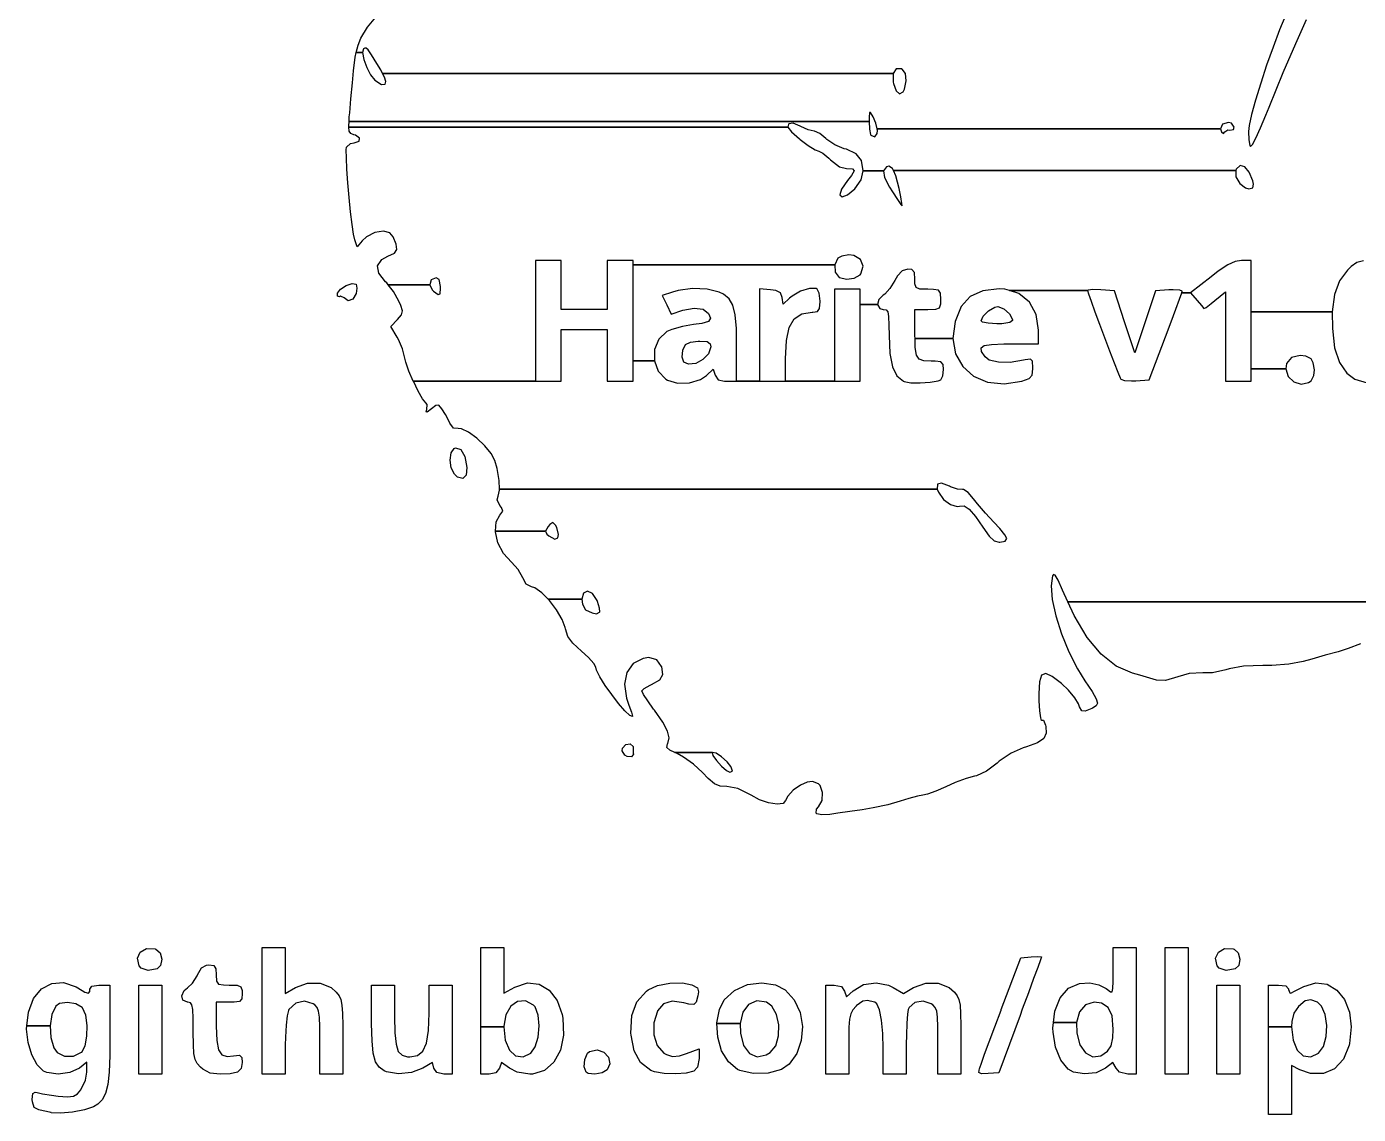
# Model space of a CAD drawing. Header units: millimetres. Extents: x 10 to 287, y 10 to 200.
# Drawn here: x 108.16 to 116.43, y 131.72 to 138.48 of the extents above; entities that cross this region are included whole.
import ezdxf

# ---------------------------------------------------------------- set-up
doc = ezdxf.new("R2010")
doc.units = ezdxf.units.MM
doc.layers.get('0').update_dxf_attribs({"linetype": 'CONTINUOUS'})

msp = doc.modelspace()

# ---------------------------------------------------------------- linework, layer by layer
at = {"color": 7}
for points in [[(116.4657, 137.0258), (116.4245, 137.0151), (116.3892, 136.9906), (116.3666, 136.969), (116.3159, 136.9016), (116.2845, 136.8171), (116.2711, 136.7102), (115.7684, 136.7102), (115.7684, 137.0282), (115.7077, 137.0282), (115.668, 137.0221), (115.6222, 137.0011), (115.5628, 136.9613), (115.5189, 136.9279), (115.3908, 136.8277), (115.3364, 136.8277), (115.339, 136.8371), (115.3235, 136.8445), (115.2833, 136.847), (115.2562, 136.846), (115.1728, 136.8406), (115.1085, 136.6477), (115.0443, 136.4548), (114.981, 136.6477), (114.9177, 136.8406), (114.834, 136.846), (114.7849, 136.8473), (114.7548, 136.8443), (114.7502, 136.8413), (114.2663, 136.8413), (114.2379, 136.8499), (114.2025, 136.852), (114.0997, 136.8409), (114.0214, 136.8048), (113.965, 136.7417), (113.9277, 136.6498), (113.9143, 136.5431), (113.6791, 136.5431), (113.6786, 136.5612), (113.6785, 136.592), (113.6785, 136.7245), (113.7589, 136.7245), (113.8082, 136.7258), (113.8316, 136.7349), (113.8387, 136.7592), (113.8392, 136.787), (113.8375, 136.8254), (113.8259, 136.8436), (113.7946, 136.8491), (113.7589, 136.8495), (113.7095, 136.8509), (113.6861, 136.8599), (113.679, 136.8842), (113.6785, 136.9121), (113.6751, 136.9543), (113.6601, 136.9717), (113.6342, 136.9746), (113.5994, 136.9652), (113.5697, 136.9323), (113.5537, 136.9037), (113.5234, 136.8554), (113.4912, 136.8201), (113.4819, 136.8138), (113.4536, 136.7864), (113.4466, 136.7543), (113.3391, 136.7543), (113.3391, 136.8495), (113.2587, 136.8495), (113.1783, 136.8495), (113.1783, 136.5637), (113.1783, 136.2779), (112.8747, 136.2779), (112.8747, 136.4182), (112.88, 136.5306), (112.8972, 136.6121), (112.9284, 136.6663), (112.9757, 136.6967), (113.0411, 136.7066), (113.0452, 136.7066), (113.0737, 136.7108), (113.0862, 136.73), (113.089, 136.7743), (113.089, 136.7766), (113.0837, 136.8247), (113.0716, 136.8495), (113.0702, 136.8522), (113.0667, 136.8542), (113.0233, 136.8546), (112.9678, 136.8371), (112.9152, 136.8072), (112.9001, 136.7946), (112.8598, 136.7568), (112.8538, 136.7987), (112.8429, 136.8277), (112.8139, 136.8418), (112.7809, 136.8461), (112.7139, 136.8517), (112.7139, 136.5648), (112.7139, 136.2779), (112.571, 136.2779), (112.571, 136.4932), (112.569, 136.6068), (112.5616, 136.6905), (112.5471, 136.75), (112.5237, 136.791), (112.4895, 136.819), (112.4618, 136.8325), (112.3875, 136.8504), (112.2971, 136.8535), (112.2069, 136.8421), (112.1721, 136.8327), (112.1083, 136.8116), (112.1362, 136.753), (112.1642, 136.6943), (112.2356, 136.7189), (112.3065, 136.7332), (112.3637, 136.7251), (112.3966, 136.6998), (112.409, 136.6696), (112.3962, 136.6495), (112.3542, 136.6367), (112.3032, 136.6304), (112.2335, 136.6192), (112.169, 136.6008), (112.138, 136.5869), (112.0868, 136.5388), (112.0607, 136.4752), (112.0595, 136.4061), (111.928, 136.4061), (111.928, 136.6531), (111.928, 137.0026), (113.1804, 137.0026), (113.1837, 136.957), (113.208, 136.923), (113.2096, 136.922), (113.2525, 136.9116), (113.3017, 136.9183), (113.3388, 136.9392), (113.3431, 136.9447), (113.3573, 136.993), (113.3412, 137.034), (113.3, 137.0595), (113.2677, 137.0639), (113.2241, 137.0561), (113.1998, 137.0424), (113.1804, 137.0026), (111.928, 137.0026), (111.928, 137.0282), (111.8476, 137.0282), (111.7672, 137.0282), (111.7672, 136.8763), (111.7672, 136.7245), (111.6243, 136.7245), (111.4814, 136.7245), (111.4814, 136.8763), (111.4814, 137.0282), (111.4011, 137.0282), (111.3207, 137.0282), (111.3207, 136.6531), (111.3207, 136.2779), (110.5623, 136.2779), (110.5621, 136.2784), (110.5347, 136.3418), (110.5148, 136.3973), (110.5075, 136.4296), (110.4949, 136.4806), (110.47, 136.5386), (110.4627, 136.5518), (110.423, 136.6191), (110.4638, 136.6626), (110.4886, 136.6914), (110.4953, 136.7151), (110.4854, 136.7483), (110.4729, 136.7765), (110.4391, 136.8353), (110.4055, 136.878), (110.6643, 136.878), (110.6785, 136.8456), (110.6871, 136.838), (110.7168, 136.8182), (110.7288, 136.8224), (110.7312, 136.8558), (110.7312, 136.8674), (110.7235, 136.9096), (110.7039, 136.921), (110.6737, 136.9079), (110.6643, 136.878), (110.4055, 136.878), (110.3969, 136.889), (110.3897, 136.8962), (110.3475, 136.9499), (110.3398, 136.9963), (110.3622, 137.0282), (110.3667, 137.0345), (110.4027, 137.0546), (110.4441, 137.0751), (110.4592, 137.0964), (110.4556, 137.1296), (110.4553, 137.1308), (110.4372, 137.1748), (110.4164, 137.2007), (110.3762, 137.2118), (110.3234, 137.2024), (110.2718, 137.1765), (110.2447, 137.1517), (110.2136, 137.114), (110.1984, 137.1559), (110.1904, 137.1915), (110.1814, 137.2527), (110.1721, 137.3316), (110.1632, 137.4204), (110.1554, 137.511), (110.1494, 137.5956), (110.1459, 137.6663), (110.1456, 137.7152), (110.1478, 137.7325), (110.1724, 137.7556), (110.1948, 137.7605), (110.2254, 137.7693), (110.2276, 137.7883), (110.2018, 137.8068), (110.193, 137.8095), (110.1734, 137.8172), (110.1632, 137.8327), (110.1613, 137.8563), (112.8894, 137.8563), (112.9112, 137.8276), (112.9605, 137.7846), (112.9652, 137.7808), (113.016, 137.743), (113.0579, 137.7163), (113.0809, 137.7069), (113.1068, 137.6948), (113.1432, 137.6647), (113.1544, 137.6533), (113.2096, 137.6111), (113.2542, 137.5997), (113.29, 137.5971), (113.3001, 137.585), (113.2849, 137.5575), (113.2587, 137.525), (113.2223, 137.4721), (113.2127, 137.4369), (113.2263, 137.4236), (113.2596, 137.4359), (113.3047, 137.4733), (113.3455, 137.529), (113.3568, 137.5853), (113.484, 137.5853), (113.4898, 137.5451), (113.5197, 137.4851), (113.5386, 137.4549), (113.5695, 137.4081), (113.5915, 137.3764), (113.5989, 137.3675), (113.5975, 137.3834), (113.5902, 137.4249), (113.5799, 137.4764), (113.56, 137.555), (113.5448, 137.5883), (115.6716, 137.5883), (115.6728, 137.5485), (115.6963, 137.5075), (115.7319, 137.4795), (115.7528, 137.4747), (115.7783, 137.48), (115.7823, 137.5026), (115.7778, 137.5237), (115.7563, 137.578), (115.728, 137.6106), (115.6989, 137.6179), (115.6751, 137.5961), (115.6716, 137.5883), (113.5448, 137.5883), (113.5393, 137.6002), (113.5165, 137.6146), (113.5014, 137.6096), (113.484, 137.5853), (113.3568, 137.5853), (113.357, 137.586), (113.3472, 137.6492), (113.3144, 137.6916), (113.2529, 137.7196), (113.2397, 137.7233), (113.1817, 137.7468), (113.1318, 137.7804), (113.1249, 137.7871), (113.0875, 137.8179), (113.0536, 137.8319), (113.0516, 137.832), (113.0152, 137.8405), (112.9692, 137.8614), (112.9662, 137.8631), (112.9225, 137.8822), (112.8956, 137.8775), (112.8922, 137.8745), (112.8894, 137.8563), (110.1613, 137.8563), (110.1607, 137.8644), (110.1626, 137.893), (113.3933, 137.893), (113.3956, 137.8443), (113.4021, 137.8123), (113.4046, 137.8081), (113.4296, 137.7966), (113.444, 137.8168), (113.4456, 137.8364), (113.4434, 137.8476), (115.5763, 137.8476), (115.583, 137.8284), (115.5968, 137.8168), (115.6031, 137.8274), (115.6225, 137.8402), (115.6355, 137.838), (115.6575, 137.842), (115.6612, 137.8568), (115.6463, 137.8808), (115.6265, 137.8855), (115.5888, 137.8746), (115.5763, 137.8476), (113.4434, 137.8476), (113.4362, 137.8825), (113.4195, 137.9213), (113.4033, 137.9477), (113.3959, 137.9482), (113.3936, 137.9187), (113.3933, 137.893), (110.1626, 137.893), (110.1644, 137.9205), (110.1667, 137.9463), (110.1747, 138.034), (110.1833, 138.1331), (110.1894, 138.2071), (110.2007, 138.2912), (110.2076, 138.3203), (110.2457, 138.3203), (110.2538, 138.2783), (110.2722, 138.2282), (110.2969, 138.1812), (110.3231, 138.149), (110.364, 138.1218), (110.3871, 138.1234), (110.3918, 138.141), (110.3828, 138.168), (110.371, 138.1911), (113.5436, 138.1911), (113.5439, 138.1371), (113.5453, 138.129), (113.5612, 138.0836), (113.5832, 138.0648), (113.6053, 138.0758), (113.6141, 138.0924), (113.6247, 138.1444), (113.6191, 138.1907), (113.5991, 138.2179), (113.5969, 138.2189), (113.5619, 138.2196), (113.5436, 138.1911), (110.371, 138.1911), (110.3596, 138.2134), (110.3362, 138.2527), (110.302, 138.3069), (110.2816, 138.3369), (110.2696, 138.3487), (110.2605, 138.3481), (110.2522, 138.343), (110.2457, 138.3203), (110.2076, 138.3203), (110.2186, 138.3669), (110.2352, 138.4105), (110.278, 138.4777), (110.3395, 138.5528)], [(115.9828, 138.5554), (115.9439, 138.4612), (115.9036, 138.3545), (115.8639, 138.2418), (115.8271, 138.13), (115.7952, 138.0256), (115.7704, 137.9355), (115.7548, 137.8663), (115.7505, 137.8296), (115.7532, 137.778), (115.7599, 137.7433), (115.7643, 137.7362), (115.7753, 137.7489), (115.7966, 137.7894), (115.8255, 137.8523), (115.8596, 137.9322), (115.8793, 137.9808), (115.9672, 138.1963), (116.0448, 138.3776), (116.1121, 138.5249)], [(116.5364, 134.9085), (114.6283, 134.9085), (114.5958, 134.9799), (114.569, 135.0419), (114.5507, 135.0732), (114.5386, 135.0772), (114.5338, 135.0692), (114.5245, 135.0067), (114.5322, 134.9213), (114.5547, 134.8198), (114.5898, 134.7095), (114.6354, 134.5973), (114.6893, 134.4905), (114.7349, 134.4165), (114.7794, 134.3497), (114.8047, 134.3057), (114.8125, 134.2781), (114.8042, 134.2606), (114.7814, 134.247), (114.7769, 134.2448), (114.7361, 134.228), (114.7152, 134.2303), (114.7014, 134.2562), (114.6954, 134.2731), (114.673, 134.3106), (114.6318, 134.3585), (114.5885, 134.3998), (114.5312, 134.4445), (114.4911, 134.4627), (114.4656, 134.4524), (114.4522, 134.4116), (114.4484, 134.3384), (114.4492, 134.2924), (114.4525, 134.23), (114.4578, 134.1872), (114.4639, 134.1711), (114.4659, 134.1726), (114.4773, 134.1718), (114.4894, 134.142), (114.4914, 134.1337), (114.4948, 134.0907), (114.4796, 134.0585), (114.4406, 134.0322), (114.3727, 134.0069), (114.351, 134.0003), (114.2759, 133.9672), (114.2026, 133.9174), (114.1887, 133.9052), (114.1237, 133.8561), (114.0605, 133.8267), (114.0477, 133.8236), (113.9965, 133.8093), (113.9294, 133.7844), (113.8703, 133.7586), (113.8093, 133.7318), (113.7576, 133.7128), (113.727, 133.7058), (113.6939, 133.7003), (113.6399, 133.686), (113.5872, 133.6694), (113.5097, 133.6472), (113.419, 133.6268), (113.3511, 133.615), (113.2744, 133.6043), (113.2004, 133.5939), (113.1494, 133.5868), (113.0999, 133.5843), (113.0686, 133.591), (113.0648, 133.5945), (113.0673, 133.619), (113.0803, 133.6345), (113.1018, 133.6723), (113.105, 133.7224), (113.0899, 133.7665), (113.0803, 133.7771), (113.0422, 133.7904), (113.0096, 133.788), (112.9672, 133.7688), (112.923, 133.7367), (112.8884, 133.7012), (112.8747, 133.6725), (112.86, 133.6545), (112.8221, 133.6505), (112.7698, 133.6588), (112.7121, 133.6782), (112.6603, 133.7058), (112.578, 133.7478), (112.5096, 133.7593), (112.4675, 133.7628), (112.4327, 133.7774), (112.3943, 133.8093), (112.3578, 133.8472), (112.3021, 133.8992), (112.2417, 133.9433), (112.2007, 133.9651), (112.1874, 133.9711), (112.4196, 133.9711), (112.4232, 133.9527), (112.4449, 133.9212), (112.4759, 133.8866), (112.5069, 133.8591), (112.5283, 133.8487), (112.545, 133.8552), (112.5375, 133.8803), (112.5353, 133.8844), (112.5117, 133.9144), (112.4774, 133.9446), (112.4436, 133.9666), (112.4213, 133.9722), (112.4196, 133.9711), (112.1874, 133.9711), (112.155, 133.9858), (112.1372, 134.0033), (112.1409, 134.0245), (112.1427, 134.0279), (112.1515, 134.0619), (112.1422, 134.1039), (112.1126, 134.1595), (112.0603, 134.2343), (112.0551, 134.2412), (112.0182, 134.2923), (111.9918, 134.3327), (111.9816, 134.3537), (111.9816, 134.3537), (111.9964, 134.3696), (112.0329, 134.3898), (112.0419, 134.3937), (112.0933, 134.4225), (112.1131, 134.4565), (112.1056, 134.5031), (112.1047, 134.5055), (112.0746, 134.5482), (112.0259, 134.5611), (111.99, 134.5557), (111.9272, 134.5239), (111.8879, 134.4689), (111.8736, 134.3957), (111.8859, 134.3093), (111.9014, 134.2651), (111.9175, 134.2231), (111.9241, 134.1981), (111.9237, 134.1957), (111.9068, 134.2014), (111.8763, 134.2304), (111.8373, 134.276), (111.795, 134.331), (111.7547, 134.3886), (111.7214, 134.4417), (111.7004, 134.4835), (111.6958, 134.502), (111.683, 134.5248), (111.6495, 134.5614), (111.6062, 134.6009), (111.5524, 134.6507), (111.5218, 134.6931), (111.5067, 134.739), (111.5053, 134.7472), (111.4873, 134.7987), (111.4525, 134.8578), (111.4079, 134.9158), (111.3993, 134.9246), (111.6094, 134.9246), (111.6137, 134.8939), (111.6328, 134.8585), (111.6737, 134.8385), (111.6992, 134.8332), (111.719, 134.8433), (111.7199, 134.8447), (111.7192, 134.8687), (111.7066, 134.9097), (111.704, 134.9161), (111.6752, 134.9596), (111.644, 134.9741), (111.6192, 134.9617), (111.6094, 134.9246), (111.3993, 134.9246), (111.3606, 134.9643), (111.3177, 134.9944), (111.2971, 135.0002), (111.2626, 135.018), (111.242, 135.0574), (111.2136, 135.1085), (111.1723, 135.1533), (111.1711, 135.1542), (111.1218, 135.2079), (111.0879, 135.2743), (111.0721, 135.3435), (111.0723, 135.3474), (111.3828, 135.3474), (111.3911, 135.3283), (111.4039, 135.3181), (111.4416, 135.2975), (111.4603, 135.3059), (111.4633, 135.3268), (111.4533, 135.3693), (111.4451, 135.3848), (111.4287, 135.4007), (111.4104, 135.3889), (111.4001, 135.3761), (111.3828, 135.3474), (111.0723, 135.3474), (111.0766, 135.4057), (111.0995, 135.4469), (111.1187, 135.472), (111.1107, 135.4945), (111.1004, 135.5066), (111.0826, 135.542), (111.0896, 135.5639), (111.0982, 135.6014), (111.0979, 135.6087), (113.8176, 135.6087), (113.8248, 135.5899), (113.8567, 135.5445), (113.8996, 135.5121), (113.9418, 135.5006), (113.9546, 135.5031), (113.9838, 135.5044), (114.0162, 135.4836), (114.0558, 135.4371), (114.0998, 135.3722), (114.1393, 135.3163), (114.1713, 135.2868), (114.2027, 135.2777), (114.2052, 135.2777), (114.2389, 135.2855), (114.2501, 135.3007), (114.2381, 135.3245), (114.2069, 135.3635), (114.1692, 135.4032), (114.1167, 135.4582), (114.0675, 135.5157), (114.0426, 135.5486), (114.0093, 135.5878), (113.9809, 135.6059), (113.9732, 135.6056), (113.9425, 135.6072), (113.8989, 135.6229), (113.8939, 135.6254), (113.8441, 135.6445), (113.8182, 135.6387), (113.8176, 135.6087), (111.0979, 135.6087), (111.0958, 135.6621), (111.0831, 135.7357), (111.0694, 135.7867), (111.0462, 135.8295), (111.0056, 135.8776), (110.9557, 135.924), (110.9051, 135.9613), (110.8619, 135.9825), (110.8406, 135.9839), (110.8114, 135.9859), (110.7887, 136.0176), (110.7864, 136.023), (110.7617, 136.072), (110.7396, 136.1068), (110.7197, 136.1297), (110.7019, 136.1286), (110.6749, 136.1068), (110.6485, 136.0855), (110.6425, 136.0882), (110.647, 136.1032), (110.6483, 136.1341), (110.6407, 136.1447), (110.62, 136.1695), (110.5922, 136.2175), (110.5623, 136.2779), (111.3207, 136.2779), (111.4011, 136.2779), (111.4814, 136.2779), (111.4814, 136.4387), (111.4814, 136.5995), (111.6243, 136.5995), (111.7672, 136.5995), (111.7672, 136.4387), (111.7672, 136.2779), (111.8476, 136.2779), (111.928, 136.2779), (111.928, 136.4061), (112.0595, 136.4061), (112.0832, 136.3414), (112.1316, 136.2911), (112.1403, 136.2859), (112.2039, 136.267), (112.2782, 136.2688), (112.3473, 136.2894), (112.3829, 136.3131), (112.4248, 136.3524), (112.4366, 136.3152), (112.4555, 136.288), (112.4953, 136.2783), (112.5097, 136.2779), (112.571, 136.2779), (112.7139, 136.2779), (112.7943, 136.2779), (112.8747, 136.2779), (113.1783, 136.2779), (113.2587, 136.2779), (113.3391, 136.2779), (113.3391, 136.5637), (113.3391, 136.7543), (113.4466, 136.7543), (113.461, 136.7301), (113.482, 136.7245), (113.4989, 136.7218), (113.5095, 136.7093), (113.5151, 136.6801), (113.5174, 136.6275), (113.5177, 136.5629), (113.5226, 136.4504), (113.5383, 136.3683), (113.566, 136.3127), (113.6072, 136.2795), (113.6124, 136.2771), (113.6527, 136.2693), (113.7112, 136.2677), (113.773, 136.2716), (113.8228, 136.2804), (113.8397, 136.2871), (113.8522, 136.3111), (113.8571, 136.3504), (113.8546, 136.383), (113.8405, 136.3983), (113.805, 136.4027), (113.7786, 136.403), (113.7341, 136.4051), (113.7052, 136.4157), (113.6885, 136.441), (113.6808, 136.4875), (113.6791, 136.5431), (113.9143, 136.5431), (113.9317, 136.4487), (113.976, 136.37), (114.0435, 136.3103), (114.1304, 136.2731), (114.2328, 136.2618), (114.3438, 136.2789), (114.3877, 136.2944), (114.4066, 136.316), (114.4108, 136.3563), (114.4108, 136.3606), (114.4089, 136.4022), (114.3966, 136.4164), (114.3637, 136.4117), (114.3528, 136.409), (114.2709, 136.3953), (114.1969, 136.3959), (114.1403, 136.4099), (114.1143, 136.4292), (114.0929, 136.4632), (114.0899, 136.4861), (114.1093, 136.5002), (114.1551, 136.5075), (114.2311, 136.51), (114.2679, 136.5102), (114.4466, 136.5102), (114.4465, 136.595), (114.4319, 136.6931), (114.3903, 136.7704), (114.3246, 136.8237), (114.2663, 136.8413), (114.7502, 136.8413), (114.7562, 136.8217), (114.7726, 136.7758), (114.7966, 136.7105), (114.8256, 136.6326), (114.8571, 136.5492), (114.8884, 136.4673), (114.9168, 136.3936), (114.9398, 136.3352), (114.9547, 136.2991), (114.9584, 136.2913), (114.9803, 136.2833), (115.025, 136.2806), (115.0505, 136.2815), (115.1331, 136.2869), (115.2357, 136.5548), (115.2705, 136.6464), (115.3003, 136.7264), (115.323, 136.7887), (115.3363, 136.8275), (115.3364, 136.8277), (115.3908, 136.8277), (115.4322, 136.7806), (115.46, 136.7483), (115.4742, 136.7303), (115.4746, 136.7295), (115.4875, 136.7373), (115.5193, 136.7618), (115.5416, 136.7799), (115.6076, 136.8343), (115.6076, 136.5561), (115.6076, 136.2779), (115.688, 136.2779), (115.7684, 136.2779), (115.7684, 136.356), (115.9827, 136.356), (115.9971, 136.3079), (116.033, 136.274), (116.0792, 136.2596), (116.1249, 136.2699), (116.1399, 136.2815), (116.1564, 136.3149), (116.1613, 136.3494), (116.1535, 136.393), (116.1399, 136.4173), (116.1065, 136.4338), (116.072, 136.4387), (116.0173, 136.4256), (115.9875, 136.388), (115.9827, 136.356), (115.7684, 136.356), (115.7684, 136.6531), (115.7684, 136.7102), (116.2711, 136.7102), (116.2721, 136.607), (116.2864, 136.4862), (116.3161, 136.3945), (116.363, 136.3282), (116.4123, 136.2919), (116.4889, 136.2677)], [(116.4467, 134.6472), (116.3705, 134.6175), (116.3084, 134.5978), (116.228, 134.5755), (116.144, 134.5519), (116.0899, 134.5366), (116.0026, 134.5198), (115.8957, 134.5118), (115.8398, 134.5115), (115.7209, 134.5082), (115.6313, 134.4924), (115.6101, 134.4854), (115.5276, 134.4658), (115.4672, 134.4666), (115.3824, 134.4632), (115.3129, 134.4422), (115.235, 134.4195), (115.1795, 134.4213), (115.1789, 134.4215), (115.1371, 134.434), (115.0765, 134.4515), (115.0308, 134.4644), (114.929, 134.5082), (114.8353, 134.5816), (114.7484, 134.686), (114.6671, 134.8231), (114.6283, 134.9085), (116.5364, 134.9085)]]:
    msp.add_lwpolyline(points, dxfattribs=at)
for points in [[(110.2061, 136.8805), (110.2108, 136.8565), (110.2061, 136.8236), (110.1865, 136.7885), (110.1581, 136.7782), (110.1327, 136.7962), (110.1103, 136.8059), (110.1031, 136.8031), (110.0907, 136.8068), (110.0911, 136.8247), (110.1094, 136.851), (110.1445, 136.8736), (110.1819, 136.8854)], [(114.2315, 136.7288), (114.2669, 136.6972), (114.2854, 136.6613), (114.2858, 136.6561), (114.2687, 136.6427), (114.2192, 136.6359), (114.1876, 136.6352), (114.1338, 136.6381), (114.0981, 136.6457), (114.0893, 136.6531), (114.1035, 136.6833), (114.1367, 136.7157), (114.1751, 136.7383), (114.1937, 136.7424)], [(112.3877, 136.5247), (112.4071, 136.5113), (112.4103, 136.4923), (112.3963, 136.4493), (112.3614, 136.4128), (112.3164, 136.3888), (112.2719, 136.3835), (112.2436, 136.397), (112.2323, 136.4288), (112.236, 136.472), (112.2529, 136.5064), (112.2531, 136.5066), (112.2841, 136.5207), (112.3328, 136.5278), (112.3424, 136.528)], [(110.8568, 135.8535), (110.8811, 135.8115), (110.8947, 135.7426), (110.8905, 135.6938), (110.8691, 135.673), (110.8362, 135.6833), (110.8172, 135.7012), (110.7975, 135.7403), (110.7912, 135.7886), (110.7976, 135.8331), (110.8162, 135.8605), (110.8238, 135.8635)], [(111.927, 134.0087), (111.928, 134.0005), (111.9288, 133.9681), (111.9293, 133.9608), (111.9186, 133.9445), (111.8899, 133.9474), (111.8763, 133.9544), (111.8602, 133.982), (111.8623, 133.9987), (111.8831, 134.0221), (111.9098, 134.0255)], [(108.9573, 132.7518), (108.9629, 132.7502), (108.9892, 132.7264), (108.9993, 132.6873), (108.9921, 132.6485), (108.9703, 132.627), (108.9136, 132.6167), (108.8711, 132.6311), (108.8589, 132.6455), (108.8481, 132.6926), (108.8657, 132.7309), (108.9045, 132.7531)], [(109.7667, 132.6168), (109.7667, 132.4745), (109.83, 132.5119), (109.9053, 132.5391), (109.9828, 132.5383), (110.0516, 132.5106), (110.0837, 132.4823), (110.1003, 132.4605), (110.1116, 132.4358), (110.1186, 132.4013), (110.1223, 132.35), (110.1237, 132.2749), (110.1239, 132.2044), (110.1239, 131.9732), (110.0525, 131.9732), (109.981, 131.9732), (109.981, 132.1782), (109.9806, 132.2667), (109.9786, 132.3265), (109.9737, 132.3645), (109.9646, 132.3877), (109.9502, 132.4029), (109.9388, 132.4108), (109.8854, 132.4268), (109.8313, 132.4135), (109.7892, 132.3744), (109.7856, 132.3682), (109.7775, 132.3357), (109.7712, 132.2772), (109.7674, 132.2022), (109.7667, 132.153), (109.7667, 131.9732), (109.6952, 131.9732), (109.6238, 131.9732), (109.6238, 132.3661), (109.6238, 132.7591), (109.6952, 132.7591), (109.7667, 132.7591)], [(111.1242, 132.6177), (111.1242, 132.4763), (111.1934, 132.5142), (111.2712, 132.54), (111.3438, 132.5329), (111.4071, 132.4957), (111.4564, 132.4315), (111.4875, 132.3429), (111.4913, 132.3216), (111.4955, 132.2144), (111.476, 132.1214), (111.4356, 132.0473), (111.377, 131.9966), (111.3029, 131.9739), (111.285, 131.9732), (111.2078, 131.9855), (111.1595, 132.0092), (111.1089, 132.0452), (111.0975, 132.0092), (111.0742, 131.9805), (111.0337, 131.9732), (110.9813, 131.9732), (110.9813, 132.2675), (111.1242, 132.2675), (111.1334, 132.1841), (111.1589, 132.1229), (111.197, 132.0876), (111.2443, 132.0813), (111.2914, 132.1031), (111.3195, 132.1424), (111.3369, 132.2034), (111.343, 132.2735), (111.3369, 132.3401), (111.3181, 132.3907), (111.3087, 132.402), (111.2593, 132.429), (111.2102, 132.4251), (111.1673, 132.3947), (111.1367, 132.3421), (111.1242, 132.2718), (111.1242, 132.2675), (110.9813, 132.2675), (110.9813, 132.3661), (110.9813, 132.7591), (111.0527, 132.7591), (111.1242, 132.7591)], [(115.0539, 132.3661), (115.0539, 131.9732), (115.0009, 131.9732), (114.9495, 131.9863), (114.9285, 132.0095), (114.9091, 132.0457), (114.863, 132.0095), (114.804, 131.9818), (114.7327, 131.974), (114.6648, 131.9863), (114.6303, 132.0048), (114.5846, 132.0603), (114.5521, 132.1399), (114.5366, 132.2334), (114.5359, 132.259), (114.5396, 132.2929), (114.6825, 132.2929), (114.6836, 132.2285), (114.7028, 132.1549), (114.7379, 132.1048), (114.7836, 132.0812), (114.8343, 132.0874), (114.8752, 132.1161), (114.8979, 132.1493), (114.9088, 132.1976), (114.911, 132.2531), (114.9037, 132.3349), (114.8801, 132.3874), (114.8375, 132.4142), (114.7926, 132.4197), (114.7379, 132.4042), (114.7004, 132.3604), (114.6825, 132.2929), (114.5396, 132.2929), (114.5475, 132.3641), (114.5808, 132.4477), (114.633, 132.5065), (114.7016, 132.5372), (114.7643, 132.5397), (114.8211, 132.527), (114.8675, 132.5059), (114.876, 132.4994), (114.8932, 132.4853), (114.9036, 132.4851), (114.9088, 132.5045), (114.9107, 132.5489), (114.911, 132.6134), (114.911, 132.7591), (114.9824, 132.7591), (115.0539, 132.7591)], [(115.3754, 132.3661), (115.3754, 131.9732), (115.3039, 131.9732), (115.2325, 131.9732), (115.2325, 132.3661), (115.2325, 132.7591), (115.3039, 132.7591), (115.3754, 132.7591)], [(115.6556, 132.7518), (115.6612, 132.7502), (115.6875, 132.7264), (115.6976, 132.6873), (115.6904, 132.6485), (115.6687, 132.627), (115.6119, 132.6167), (115.5694, 132.6311), (115.5572, 132.6455), (115.5464, 132.6926), (115.564, 132.7309), (115.6028, 132.7531)], [(109.3232, 132.6474), (109.3358, 132.6268), (109.338, 132.5894), (109.3397, 132.551), (109.3513, 132.5328), (109.3826, 132.5273), (109.4184, 132.5269), (109.4678, 132.5253), (109.4912, 132.5164), (109.4983, 132.4935), (109.4987, 132.4733), (109.4964, 132.4404), (109.4829, 132.4247), (109.4487, 132.42), (109.4184, 132.4197), (109.338, 132.4197), (109.338, 132.2701), (109.3408, 132.1818), (109.351, 132.1242), (109.3715, 132.0926), (109.4049, 132.0823), (109.4452, 132.0866), (109.4826, 132.0908), (109.4967, 132.0769), (109.4987, 132.0461), (109.4926, 132.0083), (109.4699, 131.9859), (109.4239, 131.9754), (109.3625, 131.9732), (109.2995, 131.9797), (109.2541, 132.0032), (109.2389, 132.017), (109.2188, 132.0397), (109.206, 132.0648), (109.1989, 132.1005), (109.1958, 132.1551), (109.1951, 132.2369), (109.1951, 132.2403), (109.1946, 132.3218), (109.1923, 132.374), (109.1868, 132.4035), (109.177, 132.4165), (109.1615, 132.4197), (109.1594, 132.4197), (109.131, 132.4319), (109.124, 132.4603), (109.1383, 132.4922), (109.1594, 132.509), (109.1901, 132.538), (109.2181, 132.5836), (109.221, 132.5901), (109.2459, 132.6339), (109.277, 132.6508), (109.2924, 132.6519)], [(114.4636, 132.7019), (114.4644, 132.701), (114.4585, 132.683), (114.4418, 132.6366), (114.4163, 132.5666), (114.3837, 132.4781), (114.3458, 132.3761), (114.3317, 132.3382), (114.199, 131.9821), (114.1336, 131.9765), (114.0914, 131.9747), (114.0762, 131.9832), (114.08, 132.0075), (114.0811, 132.0113), (114.0913, 132.0403), (114.1118, 132.0967), (114.1405, 132.1747), (114.1752, 132.268), (114.2136, 132.3709), (114.2148, 132.3742), (114.3357, 132.6966), (114.4001, 132.7021), (114.442, 132.7041)], [(108.4663, 132.5149), (108.4766, 132.509), (108.5213, 132.4829), (108.5436, 132.4755), (108.5513, 132.4858), (108.552, 132.5001), (108.5656, 132.5199), (108.6089, 132.5268), (108.6146, 132.5269), (108.6771, 132.5269), (108.6771, 132.2227), (108.6759, 132.089), (108.6716, 131.9862), (108.663, 131.9093), (108.6491, 131.8537), (108.6288, 131.8143), (108.601, 131.7864), (108.5741, 131.7699), (108.518, 131.7503), (108.4447, 131.7361), (108.3707, 131.7298), (108.3128, 131.7335), (108.3109, 131.7339), (108.2628, 131.7449), (108.235, 131.7509), (108.2053, 131.7663), (108.1951, 131.802), (108.1948, 131.8147), (108.1986, 131.8521), (108.2131, 131.8615), (108.2246, 131.8584), (108.2583, 131.8502), (108.3134, 131.8415), (108.3555, 131.8364), (108.4142, 131.8317), (108.4498, 131.8354), (108.4745, 131.8509), (108.4954, 131.8751), (108.5257, 131.9351), (108.5342, 131.9858), (108.5342, 132.0472), (108.4871, 132.0102), (108.4282, 131.9826), (108.3552, 131.9731), (108.2855, 131.9832), (108.2636, 131.9925), (108.2251, 132.0299), (108.1922, 132.0925), (108.1689, 132.1699), (108.1595, 132.2516), (108.1595, 132.2551), (108.1615, 132.2735), (108.3053, 132.2735), (108.3099, 132.2001), (108.3288, 132.1369), (108.3486, 132.1077), (108.3946, 132.0842), (108.4507, 132.0846), (108.5004, 132.1089), (108.5015, 132.1099), (108.5226, 132.1484), (108.5339, 132.2082), (108.5352, 132.2762), (108.5263, 132.3391), (108.5072, 132.384), (108.5046, 132.3871), (108.4649, 132.4107), (108.4126, 132.4191), (108.3639, 132.4115), (108.34, 132.3957), (108.3151, 132.3433), (108.3053, 132.2735), (108.1615, 132.2735), (108.1708, 132.3587), (108.2031, 132.4423), (108.2526, 132.5027), (108.3155, 132.537), (108.388, 132.5421)], [(108.9986, 132.25), (108.9986, 131.9732), (108.9271, 131.9732), (108.8557, 131.9732), (108.8557, 132.25), (108.8557, 132.5269), (108.9271, 132.5269), (108.9986, 132.5269)], [(110.4454, 132.3317), (110.4474, 132.2304), (110.4546, 132.1597), (110.4689, 132.1146), (110.4923, 132.09), (110.5265, 132.081), (110.5405, 132.0806), (110.5879, 132.089), (110.6218, 132.1162), (110.6439, 132.1663), (110.656, 132.2432), (110.6598, 132.351), (110.6598, 132.356), (110.6598, 132.5269), (110.7312, 132.5269), (110.8027, 132.5269), (110.8027, 132.25), (110.8027, 131.9732), (110.7512, 131.9732), (110.7082, 131.9823), (110.6902, 132.0095), (110.6806, 132.0459), (110.6211, 132.0096), (110.5504, 131.9826), (110.4691, 131.975), (110.3947, 131.9881), (110.3805, 131.9941), (110.3496, 132.016), (110.3277, 132.0505), (110.3134, 132.1033), (110.3055, 132.1795), (110.3026, 132.2846), (110.3025, 132.3134), (110.3025, 132.5269), (110.374, 132.5269), (110.4454, 132.5269)], [(112.2916, 132.5282), (112.3267, 132.5095), (112.3348, 132.4837), (112.3303, 132.4597), (112.3191, 132.4205), (112.3044, 132.4053), (112.2743, 132.4083), (112.2427, 132.4169), (112.1698, 132.4273), (112.1172, 132.4109), (112.0798, 132.3661), (112.0791, 132.3647), (112.0559, 132.2919), (112.0559, 132.2175), (112.0772, 132.1516), (112.1177, 132.1042), (112.1348, 132.0943), (112.1733, 132.083), (112.2162, 132.0873), (112.2602, 132.1012), (112.3388, 132.1295), (112.3388, 132.0698), (112.3284, 132.0161), (112.3043, 131.9917), (112.2581, 131.9789), (112.1921, 131.9741), (112.1213, 131.9769), (112.0606, 131.987), (112.0369, 131.9958), (111.9739, 132.0448), (111.9339, 132.1171), (111.9153, 132.2157), (111.9145, 132.2279), (111.9201, 132.3364), (111.9516, 132.4224), (112.0103, 132.4891), (112.0204, 132.4969), (112.0793, 132.524), (112.156, 132.5391), (112.2344, 132.5402)], [(112.8125, 132.5272), (112.8715, 132.4969), (112.929, 132.4355), (112.9647, 132.357), (112.9791, 132.2697), (112.9726, 132.1816), (112.9454, 132.1009), (112.8981, 132.0357), (112.8489, 132.0016), (112.7665, 131.9784), (112.6743, 131.9766), (112.5898, 131.9962), (112.5762, 132.0023), (112.5193, 132.0487), (112.4778, 132.1187), (112.4535, 132.2028), (112.4483, 132.2872), (112.593, 132.2872), (112.5942, 132.227), (112.6136, 132.1514), (112.6498, 132.102), (112.6984, 132.0814), (112.7551, 132.0926), (112.7798, 132.107), (112.8137, 132.1495), (112.8309, 132.2104), (112.8321, 132.2789), (112.8182, 132.3443), (112.79, 132.3959), (112.7568, 132.4204), (112.6955, 132.4286), (112.6453, 132.4063), (112.61, 132.3577), (112.593, 132.2872), (112.4483, 132.2872), (112.4481, 132.2913), (112.4635, 132.3749), (112.4934, 132.4339), (112.5569, 132.4929), (112.6379, 132.5293), (112.7266, 132.5413)], [(113.5151, 132.5258), (113.5437, 132.5119), (113.607, 132.4745), (113.6704, 132.5119), (113.7457, 132.5391), (113.8232, 132.5383), (113.892, 132.5106), (113.9241, 132.4823), (113.9407, 132.4605), (113.952, 132.4358), (113.9589, 132.4013), (113.9626, 132.35), (113.9641, 132.2749), (113.9643, 132.2044), (113.9643, 131.9732), (113.8928, 131.9732), (113.8214, 131.9732), (113.8214, 132.1782), (113.821, 132.2667), (113.819, 132.3265), (113.8141, 132.3645), (113.805, 132.3877), (113.7905, 132.4029), (113.7791, 132.4108), (113.7294, 132.4266), (113.679, 132.4173), (113.6422, 132.3867), (113.6363, 132.375), (113.6315, 132.3454), (113.6277, 132.2891), (113.6254, 132.2152), (113.6249, 132.1593), (113.6249, 131.9732), (113.5534, 131.9732), (113.482, 131.9732), (113.4819, 132.1295), (113.4788, 132.2254), (113.4703, 132.3083), (113.4576, 132.3722), (113.4417, 132.4109), (113.429, 132.4197), (113.3998, 132.4256), (113.386, 132.4303), (113.3542, 132.4255), (113.3145, 132.3968), (113.3131, 132.3953), (113.2928, 132.3728), (113.2796, 132.3487), (113.2721, 132.3151), (113.2686, 132.264), (113.2677, 132.1873), (113.2677, 132.1615), (113.2677, 131.9732), (113.1962, 131.9732), (113.1248, 131.9732), (113.1248, 132.25), (113.1248, 132.5269), (113.1771, 132.5269), (113.2215, 132.5174), (113.2413, 132.4896), (113.2532, 132.4524), (113.2944, 132.4911), (113.3591, 132.5292), (113.4368, 132.5411)], [(115.6969, 132.25), (115.6969, 131.9732), (115.6255, 131.9732), (115.554, 131.9732), (115.554, 132.25), (115.554, 132.5269), (115.6255, 132.5269), (115.6969, 132.5269)], [(116.2402, 132.5316), (116.3002, 132.4958), (116.3471, 132.4369), (116.3779, 132.3589), (116.3893, 132.2661), (116.3781, 132.1625), (116.3758, 132.1525), (116.3407, 132.0665), (116.2859, 132.0069), (116.2162, 131.9761), (116.1366, 131.9768), (116.0711, 132.0004), (116.0184, 132.0277), (116.0184, 131.8754), (116.0184, 131.7231), (115.947, 131.7231), (115.8755, 131.7231), (115.8755, 132.125), (115.8755, 132.2675), (116.0184, 132.2675), (116.0277, 132.1841), (116.0531, 132.1229), (116.0912, 132.0876), (116.1386, 132.0813), (116.1857, 132.1031), (116.2171, 132.1448), (116.2345, 132.2061), (116.2382, 132.2759), (116.2283, 132.3429), (116.205, 132.3959), (116.1798, 132.4194), (116.1376, 132.4355), (116.1029, 132.4278), (116.0623, 132.3937), (116.032, 132.3525), (116.0196, 132.3003), (116.0184, 132.2675), (115.8755, 132.2675), (115.8755, 132.5269), (115.938, 132.5269), (115.9834, 132.5216), (116.0001, 132.5039), (116.0006, 132.4986), (116.0072, 132.4774), (116.014, 132.4767), (116.0371, 132.4883), (116.0788, 132.5094), (116.0941, 132.5172), (116.1705, 132.5401)], [(111.7462, 132.1098), (111.7751, 132.0782), (111.7836, 132.0376), (111.767, 131.9997), (111.7349, 131.9811), (111.6893, 131.9732), (111.6486, 131.9778), (111.6362, 131.9851), (111.6237, 132.0187), (111.6274, 132.0642), (111.6445, 132.1031), (111.6572, 132.1145), (111.7043, 132.1246)]]:
    msp.add_lwpolyline(points, close=True, dxfattribs=at)

doc.saveas('drawing.dxf')
